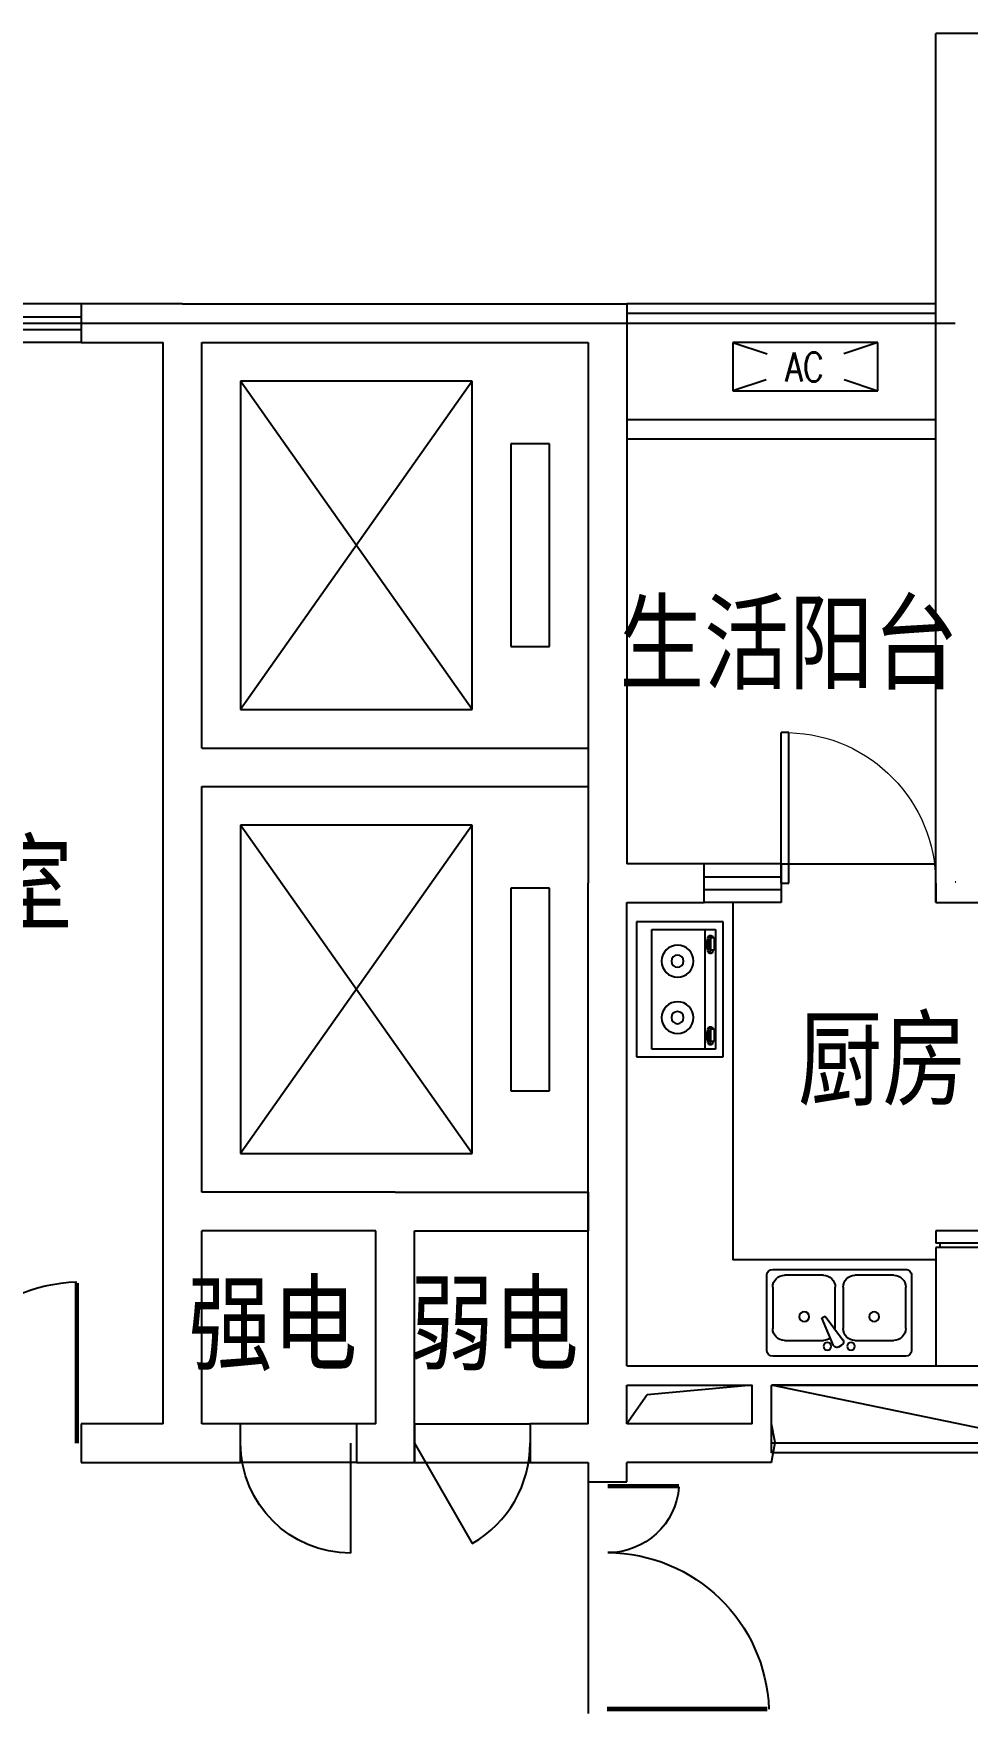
# Model space of a CAD drawing. Extents: x 4672755 to 4700405, y -995504 to -977404.
# Drawn here: x 4687134 to 4691969, y -986099 to -977404 of the extents above; entities that cross this region are included whole.
import ezdxf
from ezdxf.enums import TextEntityAlignment as Align

# ---------------------------------------------------------------- set-up
doc = ezdxf.new("R2010")
doc.units = 0
doc.header["$MEASUREMENT"] = 0
doc.layers.get('0').update_dxf_attribs({"linetype": 'CONTINUOUS'})
for name, color, linetype in [('BATH', 8, 'CONTINUOUS'), ('STAIR', 3, 'CONTINUOUS'), ('WALL', 2, 'CONTINUOUS'), ('WINDOW', 4, 'CONTINUOUS'), ('WINDOW_TEXT', 7, 'CONTINUOUS'), ('家具', 8, 'CONTINUOUS'), ('家具示意', 8, 'CONTINUOUS'), ('建筑轮廓线', 2, 'CONTINUOUS'), ('空调示意', 40, 'CONTINUOUS')]:
    doc.layers.add(name, color=color, linetype=linetype)
doc.layers.add('文字标注', color=121, linetype='CONTINUOUS', lineweight=0)
doc.styles.add('-黑体', font='simhei.ttf', dxfattribs={"width": 0.8})
doc.styles.add('DIM_FONT', font='SIMPLEX.shx', dxfattribs={"width": 0.8})
doc.styles.add('HZ', font='txt', dxfattribs={"bigfont": 'hztxt'})
doc.styles.add('SIMPLEX', font='SIMPLEX.SHX')

# ---------------------------------------------------------------- blocks, each defined once
blk = doc.blocks.new('A$C179D235A')
at = {"layer": 'BATH'}
for p, q in [((0, 0), (0, 450)), ((0, 450), (700, 450)), ((700, 450), (700, 0)), ((40, 370.4), (40, 40)), ((660, 370.4), (40, 370.4)), ((660, 40), (660, 370.4)), ((40, 95.7), (660, 95.7)), ((40, 40), (660, 40)), ((71.2, 73.5), (71.3, 61.8)), ((146.3, 64), (81.7, 64)), ((81.7, 64), (81.7, 47.4)), ((81.7, 47.4), (146.3, 47.4)), ((146.3, 47.4), (146.3, 64)), ((163, 72.3), (163, 61.8)), ((544.2, 73.5), (544.3, 61.8)), ((554.7, 64), (554.7, 47.4)), ((619.3, 64), (554.7, 64)), ((554.7, 47.4), (619.3, 47.4)), ((619.3, 47.4), (619.3, 64)), ((636, 72.3), (636, 61.8)), ((700, 0), (0, 0))]:
    blk.add_line(p, q, dxfattribs=at)
for centre, radius in [((203.7, 237), 82.5), ((203.7, 237), 31.6), ((496.3, 237), 82.5), ((496.3, 237), 31.6)]:
    blk.add_circle(centre, radius, dxfattribs=at)
for centre, radius, start, end in [((75.4, 72.3), 4.03, 121.91056, 180), ((75.4, 72.3), 4.03, 180, 197.94544), ((75.4, 61.8), 4.03, 121.91056, 180), ((75.4, 61.8), 4.03, 180, 238.08944), ((95.1, 40.7), 41.3, 104.46313, 121.91056), ((95.1, 30.1), 41.3, 104.46313, 121.91056), ((95.1, 93.4), 41.3, 238.08944, 251.08449), ((108.3, -10.7), 94.4, 96.09827, 104.46313), ((108.3, -21.3), 94.4, 96.09827, 104.46313), ((117.2, -93.3), 177.5, 90, 96.09827), ((117.2, -103.9), 177.5, 90, 96.09827), ((117.2, -93.3), 177.5, 83.90173, 90), ((117.2, -103.9), 177.5, 83.90173, 90), ((126, -10.7), 94.4, 75.53687, 83.90173), ((126, -21.3), 94.4, 75.53687, 83.90173), ((126, 144.8), 94.4, 282.46105, 284.46313), ((139.2, 40.7), 41.3, 58.08944, 75.53687), ((139.2, 30.1), 41.3, 58.08944, 75.53687), ((139.2, 93.4), 41.3, 284.46313, 301.91056), ((158.9, 72.3), 4.03, 0, 58.08944), ((158.9, 61.8), 4.03, 360, 58.08944), ((158.9, 61.8), 4.03, 301.91056, 360), ((548.4, 72.3), 4.03, 121.91056, 180), ((548.4, 72.3), 4.03, 180, 197.94544), ((548.4, 61.8), 4.03, 121.91056, 180), ((548.4, 61.8), 4.03, 180, 238.08944), ((568.1, 40.7), 41.3, 104.46313, 121.91056), ((568.1, 30.1), 41.3, 104.46313, 121.91056), ((568.1, 93.4), 41.3, 238.08944, 251.08449), ((581.3, -10.7), 94.4, 96.09827, 104.46313), ((581.3, -21.3), 94.4, 96.09827, 104.46313), ((590.1, -93.3), 177.5, 90, 96.09827), ((590.1, -103.9), 177.5, 90, 96.09827), ((590.1, -93.3), 177.5, 83.90173, 90), ((590.1, -103.9), 177.5, 83.90173, 90), ((599, -10.7), 94.4, 75.53687, 83.90173), ((599, -21.3), 94.4, 75.53687, 83.90173), ((599, 144.8), 94.4, 282.46105, 284.46313), ((612.2, 40.7), 41.3, 58.08944, 75.53687), ((612.2, 30.1), 41.3, 58.08944, 75.53687), ((612.2, 93.4), 41.3, 284.46313, 301.91056), ((631.9, 72.3), 4.03, 0, 58.08944), ((631.9, 61.8), 4.03, 0, 58.08944), ((631.9, 61.8), 4.03, 301.91056, 360)]:
    blk.add_arc(centre, radius, start, end, dxfattribs=at)
blk = doc.blocks.new('A$C0DF011CB')
at = {"layer": '家具示意'}
for p, q in [((0, 50), (1450, 350)), ((0, 350), (1450, 350)), ((0, 0), (0, 350)), ((1450, 0), (1450, 350)), ((0, 50), (1450, 50)), ((0, 0), (1450, 0))]:
    blk.add_line(p, q, dxfattribs=at)
blk = doc.blocks.new('A$C67BD35B0')
at = {"layer": '空调示意'}
for p, q in [((750, 250), (0, 250)), ((0, 250), (0, 0)), ((0, 250), (176.8, 191.1)), ((750, 250), (573.2, 191.1)), ((750, 0), (750, 250)), ((172.2, 57.4), (0, 0)), ((0, 0), (750, 0)), ((575.5, 58.2), (750, 0))]:
    blk.add_line(p, q, dxfattribs=at)
at = {"layer": '空调示意', "style": 'HZ', "width": 0.8}
blk.add_text('AC', height=150, dxfattribs=at).set_placement((269.8, 48.3))
at = {"layer": '空调示意', "style": 'DIM_FONT', "width": 0.6, "flags": 9}
for tag in ['XSIZE', 'YSIZE']:
    blk.add_attdef(tag, (0, 0), '', height=0.5, rotation=0, dxfattribs=at)
blk = doc.blocks.new('A$C5B633F4C')
at = {"layer": 'BATH'}
for p, q in [((719.3, 449.6), (30.7, 449.6)), ((0, 419), (0, 30.7)), ((92, 367.9), (293.2, 367.9)), ((343.6, 390.8), (284.4, 251.8)), ((302.1, 241.6), (392.8, 362.4)), ((373, 401.3), (387.2, 393)), ((456.8, 367.9), (658, 367.9)), ((750, 30.7), (750, 419)), ((30.7, 92), (30.7, 306.6)), ((354.6, 305.8), (354.6, 92)), ((395.4, 92), (395.4, 306.6)), ((719.3, 306.6), (719.3, 92)), ((284.4, 251.8), (302.1, 241.6)), ((30.7, 0), (719.3, 0)), ((293.2, 30.7), (92, 30.7)), ((658, 30.7), (456.8, 30.7))]:
    blk.add_line(p, q, dxfattribs=at)
for centre, radius in [((313.7, 398.5), 20.4), ((436.3, 398.5), 20.4), ((193.8, 245.3), 25.5), ((556.2, 245.3), 25.5)]:
    blk.add_circle(centre, radius, dxfattribs=at)
for centre, radius, start, end in [((30.7, 419), 30.7, 90, 180), ((719.3, 419), 30.7, 0, 90), ((92, 306.6), 61.3, 90, 180), ((293.2, 306.6), 61.3, 56.60703, 90), ((362.8, 383.6), 20.4, 60, 159.46232), ((377, 375.3), 20.4, 320.53768, 60), ((456.8, 306.6), 61.3, 90, 180), ((658, 306.6), 61.3, 0, 90), ((92, 92), 61.3, 180, 270), ((293.2, 92), 61.3, 270, 0), ((456.8, 92), 61.3, 180, 270), ((658, 92), 61.3, 270, 0), ((30.7, 30.7), 30.7, 180, 270), ((719.3, 30.7), 30.7, 270, 0)]:
    blk.add_arc(centre, radius, start, end, dxfattribs=at)
at = {"layer": 'BATH', "style": 'DIM_FONT', "width": 0.8, "flags": 9}
for tag in ['XSIZE', 'YSIZE']:
    blk.add_attdef(tag, (375, 449.6), '', height=0.371, rotation=270, dxfattribs=at)
blk = doc.blocks.new('_E10NWL')
for p, q in [((-275, 0), (275, 0)), ((-275, -482), (-275, 0)), ((275, 0), (275, -482)), ((275, -482), (-275, -482)), ((-275, -550), (-275, -499.1)), ((275, -499.1), (-275, -499.1)), ((-256.6, -482), (-256.6, -499.1)), ((256.6, -482), (256.6, -499.1)), ((275, -499.1), (275, -550)), ((275, -550), (-275, -550))]:
    blk.add_line(p, q)
at = {"style": 'DIM_FONT', "width": 0.8, "flags": 9}
for tag in ['YSIZE', 'XSIZE']:
    blk.add_attdef(tag, (0, 0), '', height=0.5, dxfattribs=at)
blk = doc.blocks.new('M_A17ORW')
at = {"const_width": 0.02}
for points in [[(-0.481, -0.0014), (-0.481, -0.3084)], [(0.481, 0.0014), (0.481, -0.6906)]]:
    blk.add_lwpolyline(points, dxfattribs=at)
for centre, radius, start, end in [((-0.5008, -0.0026), 0.3067, 274.24917, 0.21013), ((0.5046, 0.0019), 0.6987, 180.27623, 268.06031)]:
    blk.add_arc(centre, radius, start, end)
blk = doc.blocks.new('M_B0OPK')
for p, q in [((-0.5, 0.5), (0.5, 0.5)), ((0.5, 0.1667), (-0.5, 0.1667)), ((0.5, -0.1667), (-0.5, -0.1667)), ((-0.5, -0.5), (0.5, -0.5))]:
    blk.add_line(p, q)
blk = doc.blocks.new('_DBLK')
blk.add_line((-0.45, 0), (-0.45, -0.95))
blk.add_arc((-0.45, 0), 0.95, 270, 0)
at = {"layer": 'WINDOW_TEXT', "style": 'SIMPLEX', "flags": 9}
blk.add_attdef('A', text='', height=1, dxfattribs=at).set_placement((0, 1.5), align=Align.MIDDLE)
blk = doc.blocks.new('$DorLib2D$00000001')
for p, q in [((0.45, 0.975), (0.5, 0.975)), ((0.45, 0), (0.45, 0.975)), ((0.5, 0), (0.5, 0.975)), ((0.5, 0), (0.45, 0))]:
    blk.add_line(p, q)
at = {"lineweight": 13}
blk.add_arc((0.475, 0), 0.975, 91.4693, 180, dxfattribs=at)
blk = doc.blocks.new('_WBLK')
for p, q in [((-0.5, 0.5), (0.5, 0.5)), ((0.5, 0.167), (-0.5, 0.167)), ((0.5, -0.167), (-0.5, -0.167)), ((-0.5, -0.5), (0.5, -0.5))]:
    blk.add_line(p, q)
at = {"layer": 'WINDOW_TEXT', "style": 'SIMPLEX', "flags": 9}
blk.add_attdef('A', text='', height=1, dxfattribs=at).set_placement((0, 1.5), align=Align.MIDDLE)
blk = doc.blocks.new('M_A1SFU')
blk.add_line((-0.5, 0), (0, -0.866))
blk.add_arc((-0.5, 0), 1, 300, 0)

msp = doc.modelspace()

# ---------------------------------------------------------------- linework, layer by layer
at = {"layer": 'BATH'}
for p, q in [((4690755.4, -981904.5), (4690755.4, -983754.5)), ((4691805.4, -983754.5), (4690755.4, -983754.5)), ((4691805.4, -983754.5), (4691805.4, -984304.5))]:
    msp.add_line(p, q, dxfattribs=at)
at = {"layer": 'STAIR'}
for p, q in [((4689405.4, -979204.5), (4688205.4, -979204.5)), ((4688205.4, -979204.5), (4688205.4, -980904.5)), ((4689405.4, -980904.5), (4688205.4, -979204.5)), ((4689405.4, -979204.5), (4688205.4, -980904.5)), ((4689405.4, -980904.5), (4689405.4, -979204.5)), ((4689805.4, -979529.5), (4689605.4, -979529.5)), ((4689605.4, -979529.5), (4689605.4, -980579.5)), ((4689805.4, -980579.5), (4689805.4, -979529.5)), ((4689605.4, -980579.5), (4689805.4, -980579.5)), ((4688205.4, -980904.5), (4689405.4, -980904.5)), ((4688205.4, -981504.5), (4688205.4, -983204.5)), ((4689405.4, -983204.5), (4688205.4, -981504.5)), ((4689405.4, -981504.5), (4688205.4, -983204.5)), ((4689405.4, -981504.5), (4688205.4, -981504.5)), ((4689405.4, -983204.5), (4689405.4, -981504.5)), ((4689605.4, -981829.5), (4689605.4, -982879.5)), ((4689805.4, -981829.5), (4689605.4, -981829.5)), ((4689805.4, -982879.5), (4689805.4, -981829.5)), ((4689605.4, -982879.5), (4689805.4, -982879.5)), ((4688205.4, -983204.5), (4689405.4, -983204.5))]:
    msp.add_line(p, q, dxfattribs=at)
at = {"layer": 'WALL'}
for p, q in [((4693305.4, -977404.5), (4691805.4, -977404.5)), ((4691805.4, -981704.5), (4691805.4, -977404.5)), ((4687905.4, -978804.5), (4687380.4, -978804.5)), ((4687380.4, -978804.5), (4687380.4, -979004.5)), ((4687905.4, -978804.5), (4690205.4, -978804.5)), ((4691805.4, -978804.5), (4690205.4, -978804.5)), ((4690205.4, -978804.5), (4690205.4, -981704.5)), ((4691805.4, -978854.5), (4690205.4, -978854.5)), ((4687380.4, -979004.5), (4687805.4, -979004.5)), ((4687805.4, -981204.5), (4687805.4, -979004.5)), ((4688005.4, -981104.5), (4688005.4, -979004.5)), ((4688005.4, -979004.5), (4690005.4, -979004.5)), ((4690005.4, -979004.5), (4690005.4, -981804.5)), ((4691805.4, -979404.5), (4690205.4, -979404.5)), ((4691805.4, -979504.5), (4690205.4, -979504.5)), ((4688005.4, -981104.5), (4690005.4, -981104.5)), ((4690005.4, -981104.5), (4690005.4, -981304.5)), ((4687805.4, -983504.5), (4687805.4, -981204.5)), ((4688005.4, -983404.5), (4688005.4, -981304.5)), ((4688005.4, -981304.5), (4690005.4, -981304.5)), ((4690605.4, -981704.5), (4690205.4, -981704.5)), ((4690605.4, -981904.5), (4690605.4, -981704.5)), ((4691805.4, -981904.5), (4691805.4, -981704.5)), ((4690005.4, -984354.5), (4690005.4, -981804.5)), ((4691805.4, -981804.5), (4691805.4, -981904.5)), ((4691805.4, -981804.5), (4691805.4, -981804.5)), ((4691805.4, -981804.5), (4691805.4, -981904.5)), ((4691908.6, -981798.8), (4691905.7, -981798.7)), ((4690205.4, -981904.5), (4690605.4, -981904.5)), ((4690205.4, -984304.5), (4690205.4, -981904.5)), ((4691805.4, -981904.5), (4691905.4, -981904.5)), ((4691905.4, -981904.5), (4692505.4, -981904.5)), ((4689005.4, -983404.5), (4688005.4, -983404.5)), ((4689005.4, -983404.5), (4690005.4, -983404.5)), ((4690005.4, -983404.5), (4690005.4, -983604.5)), ((4687805.4, -984604.5), (4687805.4, -983504.5)), ((4688905.4, -983604.5), (4688005.4, -983604.5)), ((4688005.4, -984604.5), (4688005.4, -983604.5)), ((4688905.4, -984604.5), (4688905.4, -983604.5)), ((4689105.4, -983604.5), (4690005.4, -983604.5)), ((4689105.4, -984804.5), (4689105.4, -983604.5)), ((4690205.4, -984304.5), (4690905.4, -984304.5)), ((4690905.4, -984304.5), (4692505.4, -984304.5)), ((4690005.4, -984604.5), (4690005.4, -984354.5)), ((4690205.4, -984404.5), (4690855.4, -984404.5)), ((4690205.4, -984604.5), (4690205.4, -984404.5)), ((4690855.4, -984604.5), (4690855.4, -984404.5)), ((4690955.4, -984604.5), (4690955.4, -984404.5)), ((4690955.4, -984404.5), (4692405.4, -984404.5)), ((4687805.4, -984604.5), (4687380.4, -984604.5)), ((4687380.4, -984604.5), (4687380.4, -984804.5)), ((4688205.4, -984604.5), (4688005.4, -984604.5)), ((4688205.4, -984804.5), (4688205.4, -984604.5)), ((4688905.4, -984604.5), (4688805.4, -984604.5)), ((4688805.4, -984604.5), (4688805.4, -984804.5)), ((4689105.4, -984604.5), (4689105.4, -984804.5)), ((4690005.4, -984604.5), (4689705.4, -984604.5)), ((4689705.4, -984604.5), (4689705.4, -984804.5)), ((4690855.4, -984604.5), (4690205.4, -984604.5)), ((4690973.6, -984701), (4690955.4, -984604.5)), ((4690955.4, -984804.5), (4690973.6, -984701)), ((4687380.4, -984804.5), (4687905.4, -984804.5)), ((4687905.4, -984804.5), (4688205.4, -984804.5)), ((4688805.4, -984804.5), (4689105.4, -984804.5)), ((4689705.4, -984804.5), (4690005.4, -984804.5)), ((4690005.4, -984804.5), (4690005.4, -984904.5)), ((4690205.4, -984904.5), (4690205.4, -984804.5)), ((4690905.4, -984804.5), (4690205.4, -984804.5)), ((4690955.4, -984804.5), (4690905.4, -984804.5)), ((4690005.4, -984904.5), (4690205.4, -984904.5))]:
    msp.add_line(p, q, dxfattribs=at)
at = {"layer": 'WINDOW'}
for p, q in [((4691005.4, -981704.5), (4691005.4, -981904.5)), ((4691005.4, -981704.5), (4691805.4, -981704.5)), ((4690311.8, -984453.8), (4690205.4, -984604.5)), ((4690855.4, -984404.5), (4690311.8, -984453.8)), ((4688805.4, -984604.5), (4688205.4, -984604.5)), ((4689105.4, -984604.5), (4689705.4, -984604.5)), ((4688805.4, -984804.5), (4688205.4, -984804.5)), ((4689105.4, -984804.5), (4689705.4, -984804.5)), ((4690005.4, -984904.5), (4690005.4, -986104.5))]:
    msp.add_line(p, q, dxfattribs=at)
at = {"layer": '建筑轮廓线'}
msp.add_line((4683055.4, -978904.5), (4691905.4, -978904.5), dxfattribs=at)

# ---------------------------------------------------------------- block references
msp.add_blockref('A$C67BD35B0', (4690755.4, -979254.5))
at = {"xscale": -1}
msp.add_blockref('A$C0DF011CB', (4692405.4, -984754.5), dxfattribs=at)
at = {"layer": 'BATH', "extrusion": (0, 0, -1), "zscale": -1}
for name, p, rotation in [('A$C179D235A', (-4690705.4, -982004.5), 270), ('A$C5B633F4C', (-4690930.4, -983804.5), 180)]:
    msp.add_blockref(name, p, dxfattribs=dict(at, rotation=rotation))
at = {"layer": 'WINDOW'}
for name, p, xscale, yscale, zscale, rotation in [('M_B0OPK', (4686780.4, -978904.5), -1200, -199.9999999995343, -1200, 359.9999999999881), ('$DorLib2D$00000001', (4691405.4, -981804.5), -800, 800, -800, 3.7056e-12), ('_WBLK', (4690805.4, -981804.5), -400, -199.9999999998836, -400, 3.7056e-12), ('M_A17ORW', (4686780.4, -984704.5), -1200, 1200, -1200, 180), ('_DBLK', (4688505.4, -984704.5), 600, -600, 600, 180), ('M_A1SFU', (4689405.4, -984704.5), -600, -600, -600, 180.0000000000067), ('M_A17ORW', (4690105.4, -985504.5), -1200, 1200, -1200, 90)]:
    msp.add_blockref(name, p, dxfattribs=dict(at, xscale=xscale, yscale=yscale, zscale=zscale, rotation=rotation))
at = {"layer": '家具', "extrusion": (0, 0, -1), "xscale": 1.272727273404598, "yscale": 1.272727273404598, "zscale": -1.272727272727271, "rotation": 180}
msp.add_blockref('_E10NWL', (-4692155.4, -984304.5), dxfattribs=at)

# ---------------------------------------------------------------- texts
at = {"layer": '文字标注', "style": '-黑体', "width": 0.8}
for s, p in [('生活阳台', (4690167, -980758.5)), ('前室', (4686457.3, -982004)), ('厨房', (4691091.1, -982913.3)), ('强电', (4687932.5, -984283.4)), ('弱电', (4689078.7, -984283.7))]:
    msp.add_text(s, height=402.26, dxfattribs=at).set_placement(p)

doc.saveas('drawing.dxf')
